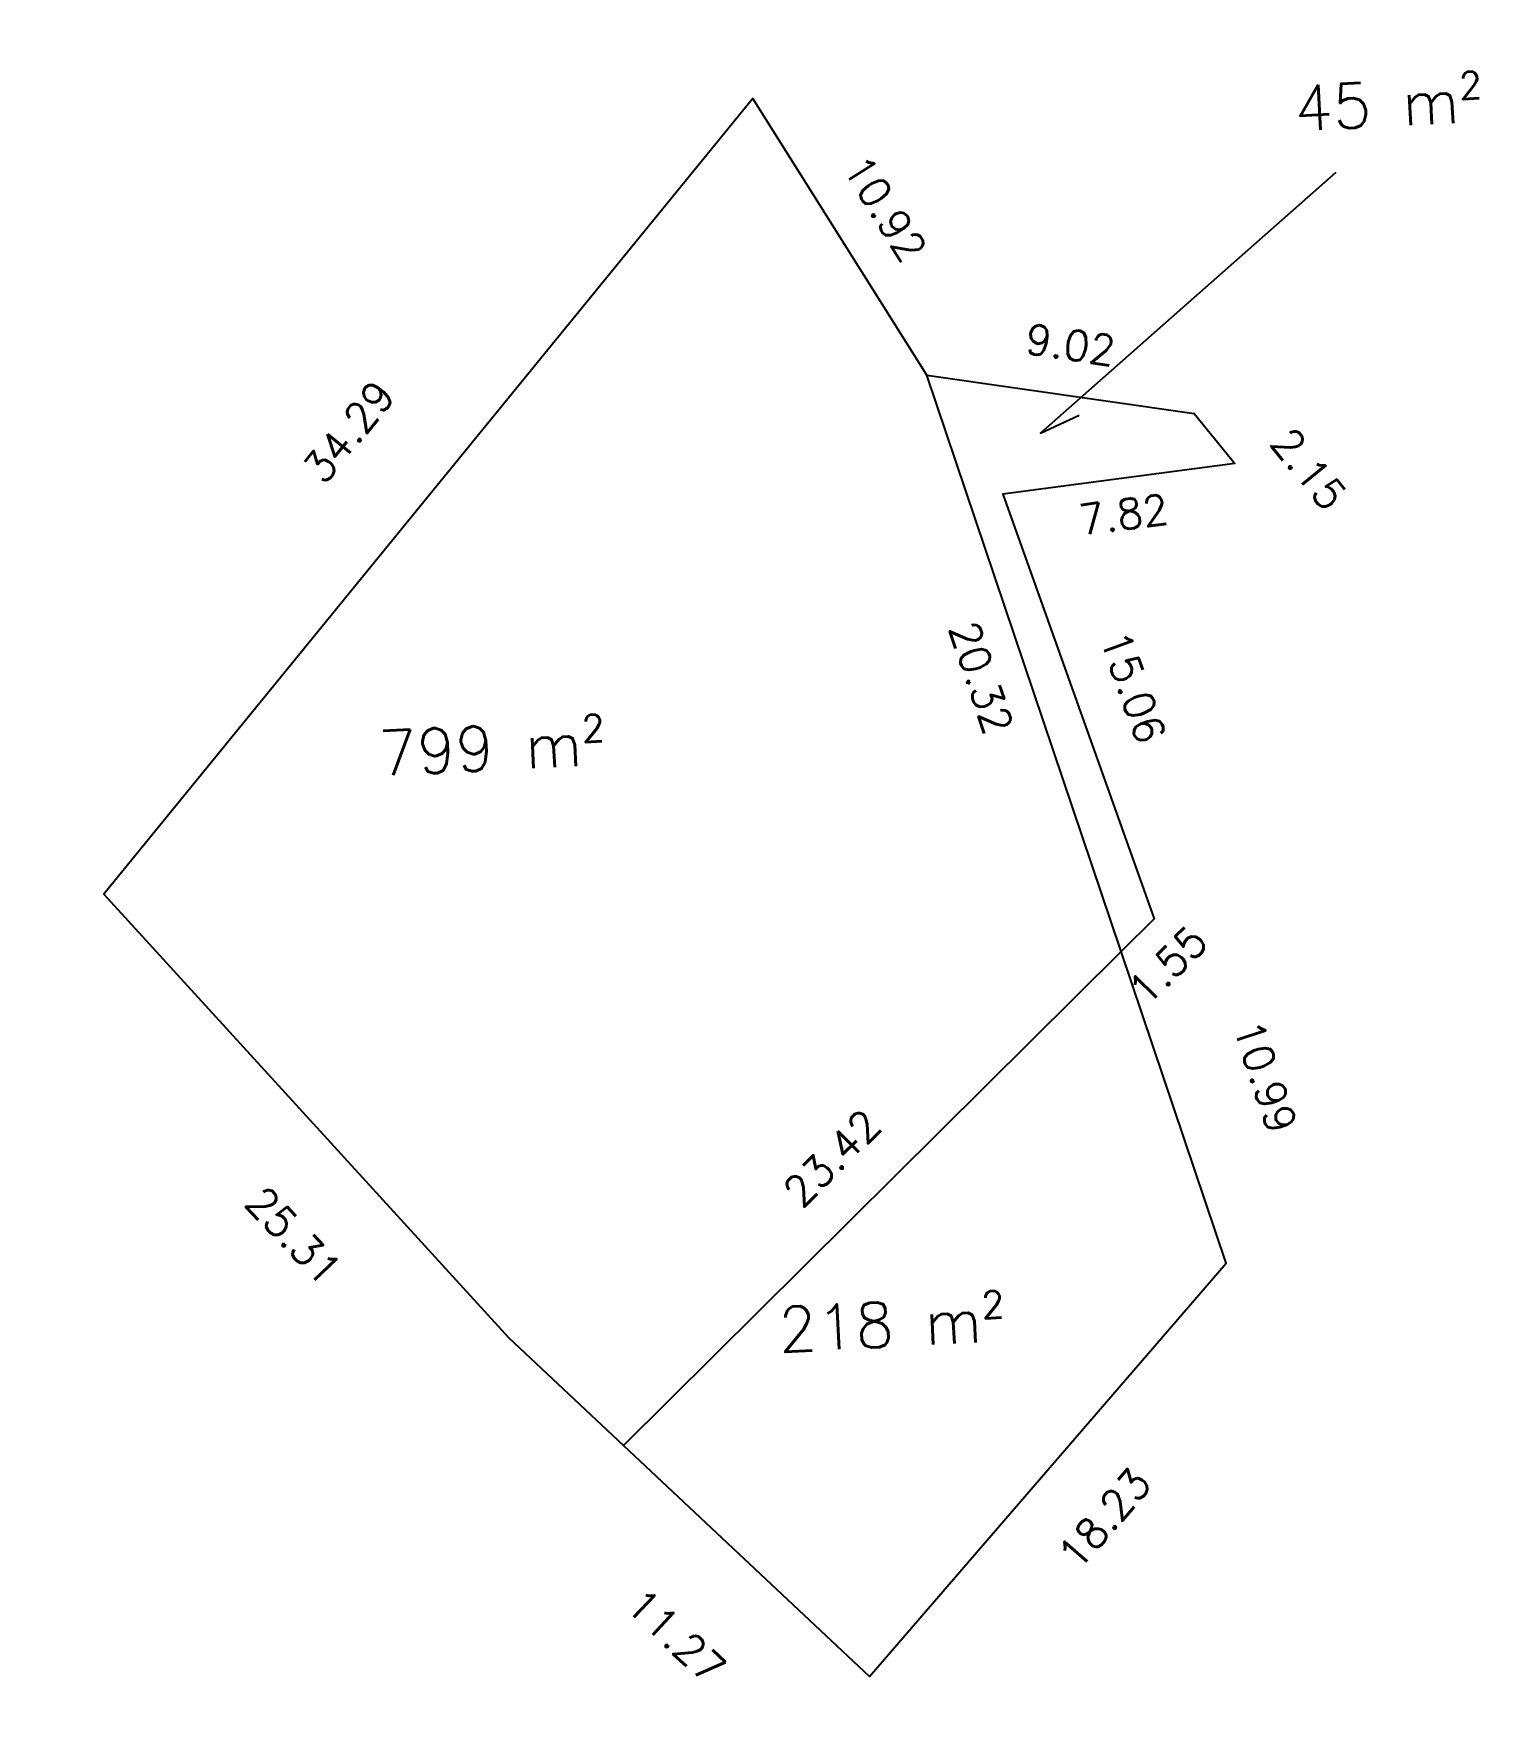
# Model space of a CAD drawing. Header units: metres. Extents: x 7512573 to 7512621.3, y 4691699.3 to 4691755.8.
import ezdxf

# ---------------------------------------------------------------- set-up
doc = ezdxf.new("R2010")
doc.units = ezdxf.units.M
doc.styles.get("Standard").update_dxf_attribs({"font": 'simplex.shx'})
doc.dimstyles.get("Standard").update_dxf_attribs({"dimtxt": 1, "dimasz": 0.18, "dimexe": 0.18, "dimexo": 0.0625, "dimgap": 0.09, "dimtad": 0, "dimzin": 0, "dimdsep": 46, "dimtxsty": 'Standard', "dimcen": 0.09, "dimse1": 1, "dimse2": 1, "dimsd1": 1, "dimsd2": 1, "dimadec": 0, "dimazin": 0, "dimtfac": 1, "dimtofl": 0, "dimtmove": 0, "dimatfit": 3, "dimfxl": 1, "dimtolj": 1, "dimtzin": 0, "dimarcsym": 0})

# ---------------------------------------------------------------- blocks, each defined once
blk = doc.blocks.new('*D102')
at = {"layer": 'Defpoints', "color": 0, "transparency": 16777216}
for p in [(7512594.334, 4691755.792), (7512596.988, 4691753.627), (7512575.313, 4691727.052)]:
    blk.add_point(p, dxfattribs=at)
at = {"color": 0, "transparency": 16777216, "insert": (7512583.496, 4691742.504), "char_height": 1, "attachment_point": 5, "rotation": 50.7988}
blk.add_mtext('\\A1;34.29', dxfattribs=at)
blk = doc.blocks.new('*D103')
at = {"layer": 'Defpoints', "color": 0, "transparency": 16777216}
for p in [(7512596.988, 4691753.627), (7512604.317, 4691745.339), (7512602.81, 4691744.389)]:
    blk.add_point(p, dxfattribs=at)
at = {"color": 0, "transparency": 16777216, "insert": (7512601.406, 4691749.958), "char_height": 1, "attachment_point": 5, "rotation": 302.2201}
blk.add_mtext('\\A1;10.92', dxfattribs=at)
blk = doc.blocks.new('*D104')
at = {"layer": 'Defpoints', "color": 0, "transparency": 16777216}
for p in [(7512602.81, 4691744.389), (7512609.297, 4691725.134), (7512607.868, 4691724.652)]:
    blk.add_point(p, dxfattribs=at)
at = {"color": 0, "transparency": 16777216, "insert": (7512604.624, 4691734.28), "char_height": 1, "attachment_point": 5, "rotation": 288.6186}
blk.add_mtext('\\A1;20.32', dxfattribs=at)
blk = doc.blocks.new('*D105')
at = {"layer": 'Defpoints', "color": 0, "transparency": 16777216}
for p in [(7512613.089, 4691741.438), (7512605.339, 4691740.409), (7512613.247, 4691740.251)]:
    blk.add_point(p, dxfattribs=at)
at = {"color": 0, "transparency": 16777216, "insert": (7512609.372, 4691739.736), "char_height": 1, "attachment_point": 5, "rotation": 7.5632}
blk.add_mtext('\\A1;7.82', dxfattribs=at)
blk = doc.blocks.new('*D106')
at = {"layer": 'Defpoints', "color": 0, "transparency": 16777216}
for p in [(7512611.979, 4691744.78), (7512602.81, 4691744.389), (7512611.74, 4691743.11)]:
    blk.add_point(p, dxfattribs=at)
at = {"color": 0, "transparency": 16777216, "insert": (7512607.606, 4691745.406), "char_height": 1, "attachment_point": 5, "rotation": 351.8492}
blk.add_mtext('\\A1;9.02', dxfattribs=at)
blk = doc.blocks.new('*D107')
at = {"layer": 'Defpoints', "color": 0, "transparency": 16777216}
for p in [(7512611.74, 4691743.11), (7512614.501, 4691742.577), (7512613.089, 4691741.438)]:
    blk.add_point(p, dxfattribs=at)
at = {"color": 0, "transparency": 16777216, "insert": (7512615.568, 4691741.255), "char_height": 1, "attachment_point": 5, "rotation": 308.8972}
blk.add_mtext('\\A1;2.15', dxfattribs=at)
blk = doc.blocks.new('*D108')
at = {"layer": 'Defpoints', "color": 0, "transparency": 16777216}
for p in [(7512605.339, 4691740.409), (7512612.222, 4691726.879), (7512610.399, 4691726.229)]:
    blk.add_point(p, dxfattribs=at)
at = {"color": 0, "transparency": 16777216, "insert": (7512609.692, 4691733.969), "char_height": 1, "attachment_point": 5, "rotation": 289.6385}
blk.add_mtext('\\A1;15.06', dxfattribs=at)
blk = doc.blocks.new('*D109')
at = {"layer": 'Defpoints', "color": 0, "transparency": 16777216}
for p in [(7512609.297, 4691725.134), (7512615.859, 4691715.752), (7512612.804, 4691714.723)]:
    blk.add_point(p, dxfattribs=at)
at = {"color": 0, "transparency": 16777216, "insert": (7512614.106, 4691720.958), "char_height": 1, "attachment_point": 5, "rotation": 288.6164}
blk.add_mtext('\\A1;10.99', dxfattribs=at)
blk = doc.blocks.new('*D110')
at = {"layer": 'Defpoints', "color": 0, "transparency": 16777216}
for p in [(7512612.804, 4691714.723), (7512600.892, 4691700.919), (7512602.78, 4691699.289)]:
    blk.add_point(p, dxfattribs=at)
at = {"color": 0, "transparency": 16777216, "insert": (7512608.736, 4691706.191), "char_height": 1, "attachment_point": 5, "rotation": 49.2078}
blk.add_mtext('\\A1;18.23', dxfattribs=at)
blk = doc.blocks.new('*D111')
at = {"layer": 'Defpoints', "color": 0, "transparency": 16777216}
for p in [(7512592.675, 4691708.63), (7512590.32, 4691706.12), (7512600.892, 4691700.919)]:
    blk.add_point(p, dxfattribs=at)
at = {"color": 0, "transparency": 16777216, "insert": (7512594.428, 4691702.265), "char_height": 1, "attachment_point": 5, "rotation": 316.8196}
blk.add_mtext('\\A1;11.27', dxfattribs=at)
blk = doc.blocks.new('*D112')
at = {"layer": 'Defpoints', "color": 0, "transparency": 16777216}
for p in [(7512575.313, 4691727.052), (7512572.976, 4691724.849), (7512592.675, 4691708.63)]:
    blk.add_point(p, dxfattribs=at)
at = {"color": 0, "transparency": 16777216, "insert": (7512581.657, 4691715.638), "char_height": 1, "attachment_point": 5, "rotation": 313.3033}
blk.add_mtext('\\A1;25.31', dxfattribs=at)
blk = doc.blocks.new('*D113')
at = {"layer": 'Defpoints', "color": 0, "transparency": 16777216}
for p in [(7512607.95, 4691726.491), (7512609.297, 4691725.134), (7512592.675, 4691708.63)]:
    blk.add_point(p, dxfattribs=at)
at = {"color": 0, "transparency": 16777216, "insert": (7512599.639, 4691718.239), "char_height": 1, "attachment_point": 5, "rotation": 44.7959}
blk.add_mtext('\\A1;23.42', dxfattribs=at)
blk = doc.blocks.new('*D114')
at = {"layer": 'Defpoints', "color": 0, "transparency": 16777216}
for p in [(7512610.399, 4691726.229), (7512609.297, 4691725.134), (7512611.401, 4691725.22)]:
    blk.add_point(p, dxfattribs=at)
at = {"color": 0, "transparency": 16777216, "insert": (7512610.85, 4691724.673), "char_height": 1, "attachment_point": 5, "rotation": 44.8174}
blk.add_mtext('\\A1;1.55', dxfattribs=at)

msp = doc.modelspace()

# ---------------------------------------------------------------- linework, layer by layer
at = {"flags": 128}
for points in [[(7512592.675, 4691708.63), (7512609.297, 4691725.134), (7512602.81, 4691744.389), (7512596.988, 4691753.627), (7512575.313, 4691727.052), (7512588.828, 4691712.241)], [(7512592.675, 4691708.63), (7512600.892, 4691700.919), (7512612.804, 4691714.723), (7512609.297, 4691725.134)]]:
    msp.add_lwpolyline(points, close=True, dxfattribs=at)
for points in [[(7512616.466, 4691751.156), (7512606.599, 4691742.454), (7512607.891, 4691743.049)], [(7512602.81, 4691744.389), (7512611.74, 4691743.11), (7512613.089, 4691741.438), (7512605.339, 4691740.409), (7512610.399, 4691726.229), (7512609.297, 4691725.134), (7512602.81, 4691744.389)]]:
    msp.add_lwpolyline(points, dxfattribs=at)

# ---------------------------------------------------------------- texts
for s, p in [('45 m²', (7512615.118, 4691752.548)), ('799 m²', (7512584.531, 4691731.002)), ('218 m²', (7512597.883, 4691711.749))]:
    msp.add_text(s, height=1.5, rotation=2.8596).set_placement(p)

# ---------------------------------------------------------------- dimensions: what is measured, and where the dimension line sits
for p1, p2, distance, picture, middle in [((7512575.313, 4691727.052), (7512596.988, 4691753.627), 3.425, '*D102', (7512583.496, 4691742.504)), ((7512596.988, 4691753.627), (7512602.81, 4691744.389), 1.781, '*D103', (7512601.406, 4691749.958)), ((7512602.81, 4691744.389), (7512609.297, 4691725.134), -1.508, '*D104', (7512604.624, 4691734.28)), ((7512605.339, 4691740.409), (7512613.089, 4691741.438), -1.198, '*D105', (7512609.372, 4691739.736)), ((7512605.339, 4691740.409), (7512610.399, 4691726.229), 1.935, '*D108', (7512609.692, 4691733.969)), ((7512592.675, 4691708.63), (7512575.313, 4691727.052), 3.212, '*D112', (7512581.657, 4691715.638)), ((7512592.675, 4691708.63), (7512609.297, 4691725.134), 1.912, '*D113', (7512599.639, 4691718.239)), ((7512609.297, 4691725.134), (7512612.804, 4691714.723), 3.224, '*D109', (7512614.106, 4691720.958)), ((7512612.804, 4691714.723), (7512600.892, 4691700.919), 2.494, '*D110', (7512608.736, 4691706.191)), ((7512600.892, 4691700.919), (7512592.675, 4691708.63), 3.442, '*D111', (7512594.428, 4691702.265))]:
    dim = msp.add_aligned_dim(p1=p1, p2=p2, distance=distance, dimstyle='Standard')
    dim.commit()
    dim.dimension.update_dxf_attribs({"geometry": picture, "text_midpoint": middle})
for base, p1, p2, angle, picture, middle in [((7512611.979, 4691744.78), (7512602.81, 4691744.389), (7512611.74, 4691743.11), 351.8492, '*D106', (7512607.606, 4691745.406)), ((7512614.501, 4691742.577), (7512611.74, 4691743.11), (7512613.089, 4691741.438), 308.8972, '*D107', (7512615.568, 4691741.255)), ((7512611.401, 4691725.22), (7512609.297, 4691725.134), (7512610.399, 4691726.229), 44.8174, '*D114', (7512610.85, 4691724.673))]:
    dim = msp.add_linear_dim(base=base, p1=p1, p2=p2, angle=angle, dimstyle='Standard')
    dim.commit()
    dim.dimension.update_dxf_attribs({"geometry": picture, "text_midpoint": middle, "dimtype": 161})

doc.saveas('drawing.dxf')
